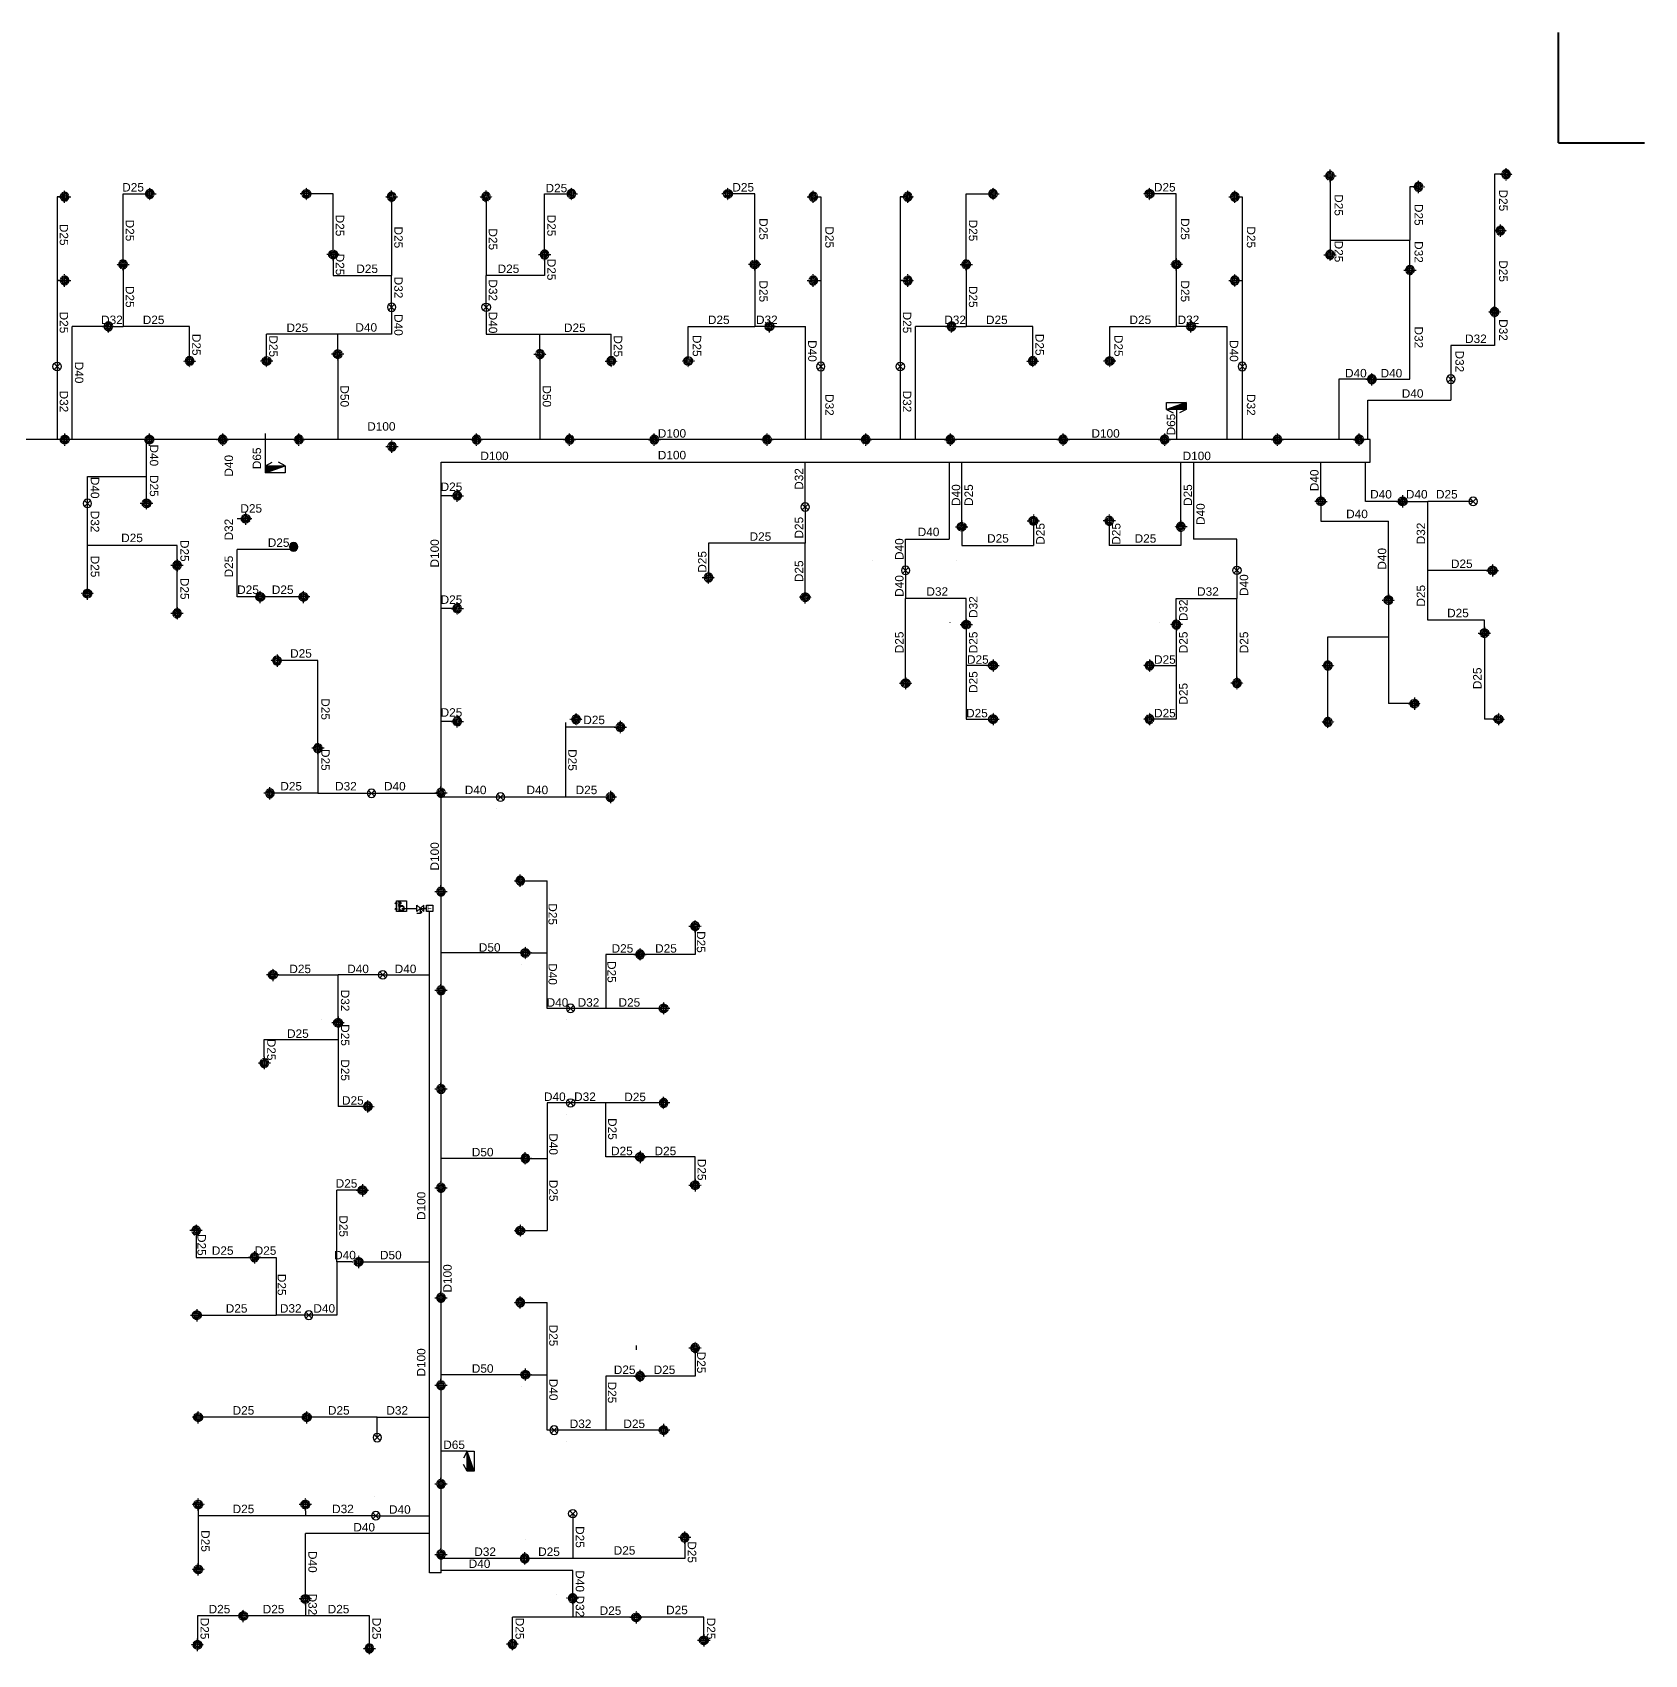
# Model space of a CAD drawing. Header units: millimetres. Extents: x -28974 to 809679, y 113632 to 171595.
# Drawn here: x 56922 to 114089, y 114092 to 171595 of the extents above; entities that cross this region are included whole.
import ezdxf
from ezdxf.enums import TextEntityAlignment as Align

# ---------------------------------------------------------------- set-up
doc = ezdxf.new("R2010")
doc.units = ezdxf.units.MM
doc.header["$MEASUREMENT"] = 0
for name, pattern in [('DAU PHUN TANG PODIUM$0$PHANTOM', [2.5, 1.25, -0.25, 0.25, -0.25, 0.25, -0.25]), ('X - Tower A- Core$0$X - Tower A- Core$0$MB DH 4T TC 220 co dien$0$DASHED', [0.75, 0.5, -0.25]), ('X - Tower A- Core$0$X - Tower A- Core$0$MB DH 4T TC 220 co dien$0$HIDDEN2', [0.1875, 0.125, -0.0625])]:
    doc.linetypes.add(name, pattern=pattern)
doc.layers.get('0').update_dxf_attribs({"color": 8})
for name, color, linetype, lineweight in [('A-Wall', 105, 'Continuous', 40), ('Sprinkler head 21-04', 60, 'Continuous', 20), ('X - Tower A- Core$0$X - Tower A- Core$0$KTV-M&E', 8, 'Continuous', 30), ('X - Tower E1&E2- Core$0$A-Wall', 7, 'Continuous', 40)]:
    doc.layers.add(name, color=color, linetype=linetype, lineweight=lineweight)
for name, color, linetype in [('FIRE', 8, 'Continuous'), ('lhp - pipe 100', 100, 'Continuous'), ('lhp - pipe 25', 25, 'Continuous'), ('lhp - pipe 32', 32, 'Continuous'), ('lhp - pipe 40', 40, 'Continuous'), ('lhp - pipe 50', 50, 'Continuous'), ('lhp - pipe 65', 65, 'Continuous'), ('lhp-fire-equipment', 2, 'Continuous'), ('lhp-text', 142, 'Continuous'), ('sprinkller quay xuong', 2, 'Continuous'), ('TEXT', 142, 'Continuous'), ('VNBT-FF-DEVICE', 2, 'Continuous'), ('VNBT-FF-TEXT', 140, 'Continuous'), ('X - Tower E1&E2- Core$0$FIRE', 200, 'Continuous'), ('X - Tower E1&E2- Core$0$lhp-fire equipment', 11, 'Continuous')]:
    doc.layers.add(name, color=color, linetype=linetype)
doc.styles.add('LHP', font='arial.ttf')

# ---------------------------------------------------------------- blocks, each defined once
blk = doc.blocks.new('X - Tower E1&E2- Core$0$Họng đôi')
at = {"layer": 'X - Tower E1&E2- Core$0$lhp-fire equipment'}
h = blk.add_hatch(color=256, dxfattribs=at)
h.dxf.hatch_style = 1
h.paths.add_polyline_path([(-42129, -155529), (-42129, -155279), (-42829, -155529)])
for p, q in [((-42129, -155279), (-42829, -155529)), ((-42829, -155529), (-42592, -155653)), ((-42129, -155529), (-42367, -155653))]:
    blk.add_line(p, q, dxfattribs=at)
blk.add_lwpolyline([(-42829, -155279), (-42129, -155279), (-42129, -155529), (-42829, -155529)], close=True, dxfattribs=at)
blk = doc.blocks.new('X - Tower A- Core$0$X - Tower A- Core$0$sdfasfds')
at = {"layer": 'X - Tower A- Core$0$X - Tower A- Core$0$KTV-M&E', "color": 60}
for p, q in [((-299, 128), (85, 128)), ((-299, 28, 0), (-299, 128, 0)), ((-299, 28), (85, 28)), ((-288, 33), (-257, 33)), ((-283, 45), (-285, 44)), ((-285, 44), (-285, 35)), ((-262, 45), (-283, 45)), ((-279, 43), (-279, 35)), ((-278, 45), (-278, 55)), ((-278, -54), (-278, 28)), ((-266, 45), (-266, 55)), ((-266, 43), (-266, 35)), ((-266, -54), (-266, 28)), ((-260, 44), (-262, 45)), ((-260, 35), (-260, 44)), ((-112, 33), (-81, 33)), ((-107, 45), (-109, 44)), ((-109, 44), (-109, 35)), ((-86, 45), (-107, 45)), ((-103, 43), (-103, 35)), ((-102, 45), (-102, 55)), ((-102, -54), (-102, 28)), ((-90, 45), (-90, 55)), ((-90, 43), (-90, 35)), ((-90, -54), (-90, 28)), ((-84, 44), (-86, 45)), ((-84, 35), (-84, 44)), ((-46, 33), (-20, 33)), ((-42, 43), (-43, 42)), ((-43, 42), (-43, 34)), ((-25, 43), (-42, 43)), ((-38, 43), (-38, 52)), ((-38, 41), (-38, 34)), ((-38, 0), (-38, 28)), ((-28, 43), (-28, 52)), ((-28, 41), (-28, 34)), ((-28, 0), (-28, 28)), ((-23, 42), (-25, 43)), ((-23, 34), (-23, 42)), ((20, 33), (46, 33)), ((24, 43), (23, 42)), ((23, 42), (23, 34)), ((41, 43), (24, 43)), ((28, 43), (28, 52)), ((28, 41), (28, 34)), ((28, 0), (28, 28)), ((38, 43), (38, 52)), ((38, 41), (38, 34)), ((38, 0), (38, 28)), ((43, 42), (41, 43)), ((43, 34), (43, 42))]:
    blk.add_line(p, q, dxfattribs=at)
at = {"layer": 'X - Tower A- Core$0$X - Tower A- Core$0$KTV-M&E', "color": 60, "linetype": 'X - Tower A- Core$0$X - Tower A- Core$0$MB DH 4T TC 220 co dien$0$DASHED', "ltscale": 3}
for p, q in [((-299, 123), (85, 123)), ((-299, 33), (85, 33))]:
    blk.add_line(p, q, dxfattribs=at)
at = {"layer": 'X - Tower A- Core$0$X - Tower A- Core$0$KTV-M&E', "color": 60, "linetype": 'X - Tower A- Core$0$X - Tower A- Core$0$MB DH 4T TC 220 co dien$0$HIDDEN2'}
for p, q in [((-288, 35), (-288, 33)), ((-277, 57), (-278, 55)), ((-266, 55), (-278, 55)), ((-268, 57), (-277, 57)), ((-268, 57), (-266, 55)), ((-257, 35), (-257, 33)), ((-112, 35), (-112, 33)), ((-101, 57), (-102, 55)), ((-90, 55), (-102, 55)), ((-92, 57), (-101, 57)), ((-92, 57), (-90, 55)), ((-81, 35), (-81, 33)), ((-46, 34), (-46, 33)), ((-37, 53), (-38, 52)), ((-28, 52), (-38, 52)), ((-29, 53), (-37, 53)), ((-29, 53), (-28, 52)), ((-20, 34), (-20, 33)), ((20, 34), (20, 33)), ((29, 53), (28, 52)), ((38, 52), (28, 52)), ((37, 53), (29, 53)), ((37, 53), (38, 52)), ((46, 34), (46, 33))]:
    blk.add_line(p, q, dxfattribs=at)
at = {"layer": 'X - Tower A- Core$0$X - Tower A- Core$0$KTV-M&E', "color": 60, "linetype": 'Continuous'}
for p, q in [((-288, 35), (-257, 35)), ((-225, 122), (-225, 123)), ((-199, 123), (-225, 123)), ((-199, 122), (-225, 122)), ((-223, 162), (-216, 162)), ((-219, 123), (-223, 162)), ((-222, 122), (-222, 116)), ((-222, 116), (-220, 115)), ((-220, 115), (-204, 115)), ((-216, 174), (-217, 173)), ((-217, 173), (-207, 173)), ((-217, 162), (-217, 173)), ((-217, 117), (-217, 122)), ((-217, 115), (-217, 109)), ((-217, 109), (-207, 109)), ((-216, 108), (-217, 109)), ((-216, 174), (-209, 174)), ((-216, 162), (-212, 123)), ((-216, 108), (-216, 115)), ((-216, 108), (-209, 108)), ((-212, 123), (-209, 162)), ((-209, 174), (-207, 173)), ((-209, 162), (-202, 162)), ((-209, 108), (-209, 115)), ((-209, 108), (-207, 109)), ((-207, 162), (-207, 173)), ((-207, 117), (-207, 122)), ((-207, 115), (-207, 109)), ((-202, 162), (-206, 123)), ((-204, 115), (-202, 116)), ((-202, 116), (-202, 122)), ((-199, 122), (-199, 123)), ((-112, 35), (-81, 35)), ((-46, 34), (-20, 34)), ((-16, 122), (-16, 123)), ((9, 123), (-16, 123)), ((9, 122), (-16, 122)), ((-15, 162), (-7, 162)), ((-10, 123), (-15, 162)), ((-14, 122), (-14, 116)), ((-14, 116), (-12, 115)), ((-12, 115), (4, 115)), ((-8, 174), (-9, 173)), ((-9, 173), (1, 173)), ((-9, 162), (-9, 173)), ((-9, 117), (-9, 122)), ((-9, 115), (-9, 109)), ((-9, 109), (1, 109)), ((-7, 108), (-9, 109)), ((-8, 174), (-1, 174)), ((-7, 162), (-4, 123)), ((-7, 108), (-7, 115)), ((-7, 108), (0, 108)), ((-4, 123), (-1, 162)), ((-1, 174), (1, 173)), ((-1, 162), (6, 162)), ((0, 108), (0, 115)), ((0, 108), (1, 109)), ((1, 162), (1, 173)), ((1, 117), (1, 122)), ((1, 115), (1, 109)), ((6, 162), (2, 123)), ((4, 115), (6, 116)), ((6, 116), (6, 122)), ((9, 122), (9, 123)), ((20, 34), (46, 34))]:
    blk.add_line(p, q, dxfattribs=at)
at = {"layer": 'X - Tower A- Core$0$X - Tower A- Core$0$KTV-M&E', "color": 60, "ltscale": 200}
blk.add_lwpolyline([(-299, -222), (-299, 128), (85, 128), (85, -222)], close=True, dxfattribs=at)
at = {"layer": 'X - Tower A- Core$0$X - Tower A- Core$0$KTV-M&E', "color": 60}
for centre, radius in [((-184, -54), 82), ((-184, -54), 75), ((0, 0), 27.6), ((0, 0), 25)]:
    blk.add_circle(centre, radius, dxfattribs=at)
for centre, radius in [((0, 0), 38), ((0, 0), 28), ((-184, -54), 94)]:
    blk.add_arc(centre, radius, 180, 0, dxfattribs=at)
at = {"layer": 'X - Tower A- Core$0$X - Tower A- Core$0$KTV-M&E', "color": 60, "extrusion": (0, 0, -1)}
for centre, major_axis, start_param, end_param in [((-282, 42), (0, -3.19), 1.792111, 4.491075), ((-273, 36), (-9.03, 0), 0.809784, 2.331809), ((-272, 58), (6.73, 0), 0.469619, 2.671973), ((-272, 54), (6.73, 0), 0.469619, 2.671973), ((-272, 50), (-4.76, -4.76), 0.09118, 0.315779), ((-272, 50), (4.76, -4.76), 5.967406, 6.192005), ((-263, 42), (2.26, -2.26), 2.577509, 5.276473), ((-106, 42), (0, -3.19), 1.792111, 4.491075), ((-97, 36), (-9.03, 0), 0.809784, 2.331809), ((-96, 58), (6.73, 0), 0.469619, 2.671973), ((-96, 54), (6.73, 0), 0.469619, 2.671973), ((-96, 50), (-4.76, -4.76), 0.09118, 0.315779), ((-96, 50), (4.76, -4.76), 5.967406, 6.192005), ((-87, 42), (2.26, -2.26), 2.577509, 5.276473), ((-41, 41), (1.88, -1.88), 2.577509, 5.276473), ((-33, 54), (3.96, -3.96), 5.967406, 8.169761), ((-33, 50), (3.96, -3.96), 5.967406, 8.169761), ((-33, 47), (3.96, -3.96), 1.661976, 1.886575), ((-33, 36), (-5.32, -5.32), 1.595182, 3.117207), ((-33, 47), (3.96, -3.96), 5.967406, 6.192005), ((-25, 41), (1.88, -1.88), 2.577509, 5.276473), ((25, 41), (1.88, -1.88), 2.577509, 5.276473), ((33, 54), (3.96, -3.96), 5.967406, 8.169761), ((33, 50), (3.96, -3.96), 5.967406, 8.169761), ((33, 47), (-3.96, -3.96), 0.09118, 0.315779), ((33, 36), (-5.32, -5.32), 1.595182, 3.117207), ((33, 47), (-3.96, -3.96), 4.39661, 4.621209), ((41, 41), (1.88, -1.88), 2.577509, 5.276473)]:
    blk.add_ellipse(centre, major_axis=major_axis, ratio=1, start_param=start_param, end_param=end_param, dxfattribs=at)
at = {"layer": 'X - Tower A- Core$0$X - Tower A- Core$0$KTV-M&E', "color": 60, "linetype": 'Continuous'}
for centre, major_axis, start_param, end_param in [((-220, 118), (-1.81, -1.81), 5.719102, 8.418065), ((-212, 122), (0, -7.25), -0.761013, 0.761013), ((-205, 118), (-1.81, -1.81), 5.719102, 8.418065), ((-11, 118), (-1.81, -1.81), 5.719102, 8.418065), ((-4, 122), (0, -7.25), -0.761013, 0.761013), ((4, 118), (-1.81, -1.81), 5.719102, 8.418065)]:
    blk.add_ellipse(centre, major_axis=major_axis, ratio=1, start_param=start_param, end_param=end_param, dxfattribs=at)
blk = doc.blocks.new('sp1')
at = {"layer": 'Sprinkler head 21-04', "linetype": 'DAU PHUN TANG PODIUM$0$PHANTOM', "lineweight": -3, "extrusion": (1.16865e-06, 1.93957e-11, 1)}
for p, q in [((0, -219, 0), (0, 219, 0)), ((219, 0, 0), (-219, 0, 0))]:
    blk.add_line(p, q, dxfattribs=at)
at = {"layer": 'Sprinkler head 21-04', "color": 7, "extrusion": (4.6e-15, -0.004353, 0.999991), "elevation": 0}
for points in [[(-68, 2), (-77, 2)], [(-66, 17), (-75, 19)], [(-61, 31), (-69, 35)], [(-52, 44), (-59, 50)], [(-41, 54), (-47, 62)], [(-28, 62), (-32, 71)], [(-13, 67), (-15, 76)], [(2, 68), (2, 77)], [(17, 66), (19, 75)], [(31, 61), (35, 69)], [(44, 52), (50, 59)], [(54, 41), (62, 47)], [(62, 28), (71, 32)], [(67, 13), (76, 15)], [(-67, -13), (-76, -15)], [(-62, -28), (-71, -32)], [(-54, -41), (-62, -47)], [(-44, -52), (-50, -59)], [(-31, -61), (-35, -69)], [(-17, -66), (-19, -75)], [(-2, -68), (-2, -77)], [(13, -67), (15, -76)], [(28, -62), (32, -71)], [(41, -54), (47, -62)], [(52, -44), (59, -50)], [(61, -31), (69, -35)], [(66, -17), (75, -19)], [(68, -2), (77, -2)]]:
    blk.add_lwpolyline(points, dxfattribs=at)
at = {"layer": 'Sprinkler head 21-04', "linetype": 'DAU PHUN TANG PODIUM$0$PHANTOM', "lineweight": -3, "extrusion": (4.6e-15, -0.004353, 0.999991)}
for radius in [155, 113]:
    blk.add_circle((0, 0), radius, dxfattribs=at)
at = {"layer": 'Sprinkler head 21-04', "extrusion": (4.6e-15, -0.004353, 0.999991)}
blk.add_circle((0, 0), 77.5, dxfattribs=at)
at = {"layer": 'Sprinkler head 21-04', "color": 8, "extrusion": (4.6e-15, -0.004353, 0.999991)}
blk.add_circle((0, 0), 68.2, dxfattribs=at)
blk = doc.blocks.new('sp2')
at = {"layer": 'sprinkller quay xuong'}
for p, q in [((-106, 106), (106, -106)), ((-106, -106), (106, 106))]:
    blk.add_line(p, q, dxfattribs=at)
blk.add_circle((0, 0), 150, dxfattribs=at)
blk = doc.blocks.new('SPR quay lên D15')
at = {"layer": 'lhp-fire-equipment'}
blk.add_hatch(color=256, dxfattribs=at).paths.add_polyline_path([(514511, 391902, 1), (514211, 391902, 1)])
blk.add_circle((514361, 391902), 150, dxfattribs=at)

msp = doc.modelspace()

# ---------------------------------------------------------------- linework, layer by layer
at = {"layer": 'A-Wall', "ltscale": 5}
for q in [(111035, 171595, 0), (114089, 167687, 0)]:
    msp.add_line((111035, 167687, 0), q, dxfattribs=at)
at = {"layer": 'lhp - pipe 100', "ltscale": 5}
for p, q in [((70019, 140544, 0), (70553, 140544, 0)), ((70805, 140544, 0), (70893, 140544, 0))]:
    msp.add_line(p, q, dxfattribs=at)
at = {"layer": 'lhp - pipe 100'}
for p, q in [((70893, 140544, 0), (70805, 140544, 0)), ((71004, 116987, 0), (71004, 140432, 0)), ((71410, 116987, 0), (71004, 116987, 0))]:
    msp.add_line(p, q, dxfattribs=at)
at = {"layer": 'lhp - pipe 100', "elevation": 0}
for points in [[(71410, 156364), (104354, 156364), (104354, 157162), (-24176, 157162), (-24176, 156364)], [(71410, 116987), (71410, 156364)]]:
    msp.add_lwpolyline(points, dxfattribs=at)
at = {"layer": 'lhp - pipe 25', "ltscale": 5}
msp.add_line((87960, 162802, 0), (87696, 162802, 0), dxfattribs=at)
at = {"layer": 'lhp - pipe 25', "ltscale": 5, "elevation": 0}
for points in [[(102935, 166512), (102935, 163712)], [(109177, 166568), (108770, 166568), (108770, 161687)], [(106075, 166122), (105770, 166122), (105770, 164232)], [(102935, 164232), (105770, 164232)], [(108010, 154972), (106409, 154972)], [(86716, 152869), (86716, 152868)], [(89672, 152878), (89672, 152878)], [(108410, 150302), (108410, 150761), (106409, 150761), (106409, 152522)], [(108695, 152522), (106409, 152522)], [(89449, 150684), (89449, 150683)], [(96898, 150682), (96898, 150681)], [(102860, 149152), (102860, 150174), (105008, 150174)], [(105008, 150174), (105008, 147802)], [(108410, 150302), (108410, 147252)], [(102860, 147152), (102860, 149152)], [(105925, 147802), (105008, 147802)], [(108910, 147252), (108410, 147252)], [(75820, 147137), (75820, 146091)], [(77770, 146972), (75820, 146972)], [(77420, 144491), (75820, 144491)], [(73388, 144086), (73388, 144085)], [(70706, 140544), (70837, 140544)], [(74268, 138557), (74268, 138556)], [(67183, 136617), (67183, 136616)], [(75872, 136592), (75872, 136591)], [(75872, 133242), (75872, 133241)], [(78327, 125047), (78327, 124897)], [(74268, 123607), (74268, 123606)], [(75872, 121642), (75872, 121641)], [(69056, 119699), (69056, 119698)], [(74400, 118184), (74400, 118183)], [(75503, 116217), (75503, 116216)]]:
    msp.add_lwpolyline(points, dxfattribs=at)
at = {"layer": 'lhp - pipe 25', "elevation": 0}
for points in [[(58061, 165771), (57796, 165771), (57796, 159751)], [(60136, 163371), (60136, 165871), (61086, 165871)], [(67585, 163722), (67585, 165872), (66635, 165872)], [(69660, 165772), (69660, 162983)], [(73010, 165772), (73010, 162983)], [(75085, 163722), (75085, 165872), (76035, 165872)], [(82535, 163371), (82535, 165871), (81585, 165871)], [(84610, 165771), (84875, 165771), (84875, 159751)], [(87961, 165771), (87696, 165771), (87696, 159751)], [(90036, 163371), (90036, 165871), (90986, 165871)], [(97485, 163372), (97485, 165872), (96535, 165872)], [(99560, 165772), (99825, 165772), (99825, 159752)], [(60136, 163371), (60136, 161172)], [(67585, 163722), (67585, 162983), (69660, 162983)], [(75085, 163722), (75085, 162983), (73010, 162983)], [(82535, 163371), (82535, 161172)], [(90036, 163371), (90036, 161172)], [(97485, 163372), (97485, 161173)], [(58061, 162801), (57796, 162801)], [(84610, 162801), (84875, 162801)], [(99560, 162802), (99825, 162802)], [(62496, 159946), (62496, 161172), (60136, 161172)], [(80175, 159946), (80175, 161172), (82535, 161172)], [(92396, 159946), (92396, 161172), (90036, 161172)], [(95125, 159947), (95125, 161173), (97485, 161173)], [(65225, 160167), (65225, 160894)], [(67750, 160894), (65225, 160894)], [(74920, 160894), (77445, 160894)], [(77445, 160167), (77445, 160894)], [(60968, 155121), (60968, 155853)], [(89875, 154072), (89875, 156364)], [(97645, 154072), (97645, 156364)], [(71985, 155172), (71410, 155172)], [(84325, 154772), (84325, 153489)], [(92415, 154282), (92415, 153408)], [(95105, 154282), (95105, 153408)], [(89875, 154072), (89875, 153408), (92415, 153408)], [(97645, 154072), (97645, 153408), (95105, 153408)], [(62050, 151001), (62050, 153408), (58872, 153408)], [(58872, 151701), (58872, 153408)], [(84325, 151572), (84325, 153489), (80895, 153489), (80895, 152271)], [(65000, 151587), (64185, 151587)], [(66535, 151587), (65000, 151587)], [(87885, 148527), (87885, 151524)], [(99635, 148527), (99635, 151524)], [(71985, 151172), (71410, 151172)], [(90035, 150602), (90035, 147252), (90985, 147252)], [(97485, 150602), (97485, 147252), (96535, 147252)], [(67045, 146222), (67045, 149329), (65595, 149329)], [(90985, 149152), (90035, 149152)], [(96535, 149152), (97485, 149152)], [(71985, 147172), (71410, 147172)], [(67045, 146222), (67045, 144622), (65345, 144622)], [(75820, 146091), (75820, 144491)], [(74439, 141524), (75171, 141524)], [(75171, 138962), (75171, 141524)], [(80420, 139912), (80420, 138912), (78470, 138912)], [(78470, 138912), (77251, 138912), (77251, 136996)], [(65445, 138187), (67760, 138187)], [(79305, 136996), (77251, 136996)], [(67760, 136487), (67760, 135891)], [(65145, 135281), (65145, 135892), (67760, 135891)], [(67760, 135891), (67760, 133522)], [(68820, 133522), (67760, 133522)], [(78470, 131732), (77251, 131732), (77251, 133647)], [(79305, 133647), (77251, 133647)], [(75171, 131682), (75171, 129119)], [(80420, 130732), (80420, 131732), (78470, 131732)], [(68625, 130552), (67711, 130552)], [(67711, 128012), (67711, 130552)], [(62725, 129122), (62725, 128172), (64800, 128172)], [(74439, 129119), (75171, 129119)], [(64800, 128172), (65567, 128172), (65567, 126122)], [(74439, 126574), (75171, 126574)], [(75171, 124012), (75171, 126574)], [(62750, 126122), (65567, 126122)], [(80420, 124962), (80420, 123962), (78470, 123962)], [(78470, 123962), (77251, 123962), (77251, 122047)], [(69150, 121782), (69150, 122507), (62800, 122507)], [(79305, 122047), (77251, 122047)], [(62800, 119412), (62800, 117112)], [(66600, 119192), (66600, 119014)], [(76080, 119087), (76080, 117499)], [(66600, 119014), (62800, 119014)], [(80052, 118237), (80052, 117499), (76080, 117499)], [(76080, 117499), (74380, 117499)], [(64400, 115462), (62775, 115462), (62775, 114437)], [(68870, 114312), (68870, 115462), (64400, 115462)], [(78330, 115412), (73945, 115412)], [(73945, 114681), (73945, 115412)], [(80730, 114597), (80730, 115412), (78330, 115412)]]:
    msp.add_lwpolyline(points, dxfattribs=at)
at = {"layer": 'lhp - pipe 25', "extrusion": (0, 1, 0)}
for points, elevation in [([(-64468, 0), (-64185, 0)], 154357), ([(-66186, 0), (-64185, 0)], 153262)]:
    msp.add_lwpolyline(points, dxfattribs=dict(at, elevation=elevation))
at = {"layer": 'lhp - pipe 25', "extrusion": (1, 0, 0), "elevation": 64185}
msp.add_lwpolyline([(151587, 0), (153262, 0)], dxfattribs=at)
at = {"layer": 'lhp - pipe 32', "ltscale": 5, "elevation": 0}
for points in [[(105770, 163172), (105770, 164232)], [(108770, 161687), (108770, 160493), (107220, 160493), (107220, 159302)], [(106409, 152522), (106409, 154972)], [(105008, 151472), (105008, 150174)]]:
    msp.add_lwpolyline(points, dxfattribs=at)
at = {"layer": 'lhp - pipe 32', "elevation": 0}
for points in [[(69660, 161852), (69660, 162983)], [(73010, 161852), (73010, 162983)], [(59616, 161172), (60136, 161172)], [(83056, 161172), (82535, 161172)], [(89516, 161172), (90036, 161172)], [(98006, 161173), (97485, 161173)], [(57796, 159751), (57796, 157162)], [(84875, 159751), (84875, 157162)], [(87696, 159751), (87696, 157162)], [(99825, 159752), (99825, 157163)], [(84325, 154772), (84325, 156364)], [(58873, 153408), (58873, 154901)], [(90036, 150602), (90036, 151524), (87885, 151524)], [(97484, 150602), (97484, 151524), (99636, 151524)], [(67045, 144622), (68945, 144622)], [(67760, 136487), (67760, 138187)], [(77252, 136996), (76005, 136997)], [(77252, 133647), (76005, 133647)], [(66720, 126122), (65568, 126122)], [(69150, 122507), (71005, 122507)], [(77252, 122047), (76005, 122047)], [(69101, 119014), (66600, 119014)], [(74380, 117499), (71410, 117499)], [(66601, 116062), (66601, 115462)], [(76080, 116087), (76080, 115412)]]:
    msp.add_lwpolyline(points, dxfattribs=at)
at = {"layer": 'lhp - pipe 40', "ltscale": 5, "elevation": 0}
for points in [[(104420, 159302), (105770, 159302), (105770, 163172)], [(104420, 159302), (103250, 159302), (103250, 157162)], [(107220, 159302), (107220, 158555)], [(104274, 157162), (104274, 158555), (107220, 158555)], [(102610, 154973), (102610, 156364)], [(105510, 154972), (104187, 154972), (104187, 156364)], [(102610, 154973), (102610, 154274), (105008, 154274)], [(105510, 154972), (106409, 154972)], [(105008, 151472), (105008, 154274)]]:
    msp.add_lwpolyline(points, dxfattribs=at)
at = {"layer": 'lhp - pipe 40', "elevation": 0}
for points in [[(69660, 161852), (69660, 160894)], [(73010, 161852), (73010, 160894)], [(59615, 161172), (58334, 161172)], [(58334, 157162), (58334, 161172)], [(83055, 161172), (84336, 161172)], [(84336, 157162), (84336, 161172)], [(89515, 161172), (88235, 161172)], [(88235, 157162), (88235, 161172)], [(98005, 161173), (99286, 161173)], [(99286, 157163), (99286, 161173)], [(69660, 160894), (67750, 160894)], [(67750, 160192), (67750, 160894)], [(73010, 160894), (74920, 160894)], [(74920, 160192), (74920, 160894)], [(60968, 155853), (60968, 157162)], [(58872, 154901), (58872, 155853), (60968, 155853)], [(89425, 156364), (89425, 153637)], [(98095, 156364), (98095, 153637)], [(87885, 153637), (89425, 153637)], [(87885, 152527), (87885, 153637)], [(99635, 153637), (98095, 153637)], [(99635, 152527), (99635, 153637)], [(87885, 152527), (87885, 151524)], [(99635, 152527), (99635, 151524)], [(68945, 144622), (71410, 144622)], [(73520, 144491), (71410, 144491)], [(75820, 144491), (73520, 144491)], [(74400, 138962), (75171, 138962)], [(76005, 136997), (75171, 136997), (75171, 138962)], [(69345, 138187), (67760, 138187)], [(69345, 138187), (71004, 138187)], [(76005, 133647), (75171, 133647), (75171, 131682)], [(74400, 131682), (75171, 131682)], [(67711, 128012), (67711, 126122), (66720, 126122)], [(68264, 128012), (67711, 128012)], [(74400, 124012), (75171, 124012)], [(76005, 122047), (75171, 122047), (75171, 124012)], [(69100, 119014), (71004, 119014)], [(66600, 116062), (66600, 118386)], [(71004, 118386), (66600, 118386)], [(76080, 116087), (76080, 117073), (71410, 117073)]]:
    msp.add_lwpolyline(points, dxfattribs=at)
at = {"layer": 'lhp - pipe 50', "ltscale": 5, "elevation": 0}
for points in [[(67750, 160192), (67750, 157162)], [(74920, 160192), (74920, 157162)], [(74400, 138962), (71410, 138962)], [(74400, 131682), (71410, 131682)], [(68484, 128012), (71004, 128012)], [(74400, 124012), (71410, 124012)]]:
    msp.add_lwpolyline(points, dxfattribs=at)
at = {"layer": 'lhp - pipe 65'}
msp.add_line((65189, 156237, 0), (65189, 157382, 0), dxfattribs=at)
msp.add_lwpolyline([(97487, 158232), (97487, 157162)], dxfattribs=at)
at = {"layer": 'lhp - pipe 65', "linetype": 'ByBlock', "ltscale": 5, "elevation": 0}
msp.add_lwpolyline([(72335, 121297), (71410, 121297)], dxfattribs=at)
at = {"layer": 'VNBT-FF-DEVICE'}
for p, q in [((70553, 140432, 0), (70553, 140656, 0)), ((70553, 140656, 0), (70805, 140432, 0)), ((70805, 140656, 0), (70553, 140432, 0)), ((70679, 140359, 0), (70553, 140359, 0)), ((70679, 140359, 0), (70679, 140544, 0)), ((70730, 140425, 0), (70679, 140397, 0)), ((70730, 140397, 0), (70679, 140425, 0)), ((70805, 140432, 0), (70805, 140656, 0))]:
    msp.add_line(p, q, dxfattribs=at)
at = {"layer": 'VNBT-FF-DEVICE', "linetype": 'Continuous'}
for p, q in [((70893, 140656, 0), (71117, 140656, 0)), ((70893, 140432, 0), (70893, 140656, 0)), ((71117, 140432, 0), (70893, 140432, 0)), ((71117, 140656, 0), (71117, 140432, 0))]:
    msp.add_line(p, q, dxfattribs=at)
at = {"layer": 'VNBT-FF-DEVICE', "elevation": 0}
msp.add_lwpolyline([(70679, 140397), (70730, 140397), (70730, 140425), (70679, 140425)], close=True, dxfattribs=at)

# ---------------------------------------------------------------- block references
at = {"rotation": 90.00501640825202}
msp.add_blockref('X - Tower A- Core$0$X - Tower A- Core$0$sdfasfds', (69963, 140729, 0), dxfattribs=at)
at = {"layer": 'FIRE', "xscale": -1}
for p, rotation in [((69660, 161852, 0), 180), ((84875, 159752, 0), 180), ((99825, 159752, 0), 180), ((107220, 159302, 0), 359.9991870451219), ((58872, 154901, 0), 179.9991870451219), ((84325, 154772, 0), 179.9991870451219), ((108010, 154972, 0), 359.9991870451219), ((87885, 152526, 0), 0.003752677428163765), ((68945, 144622, 0), 269.9991870451219), ((73520, 144491, 0), 179.9991870451219), ((76005, 136997, 0), 269.999187045122), ((66720, 126122, 0), 359.9991870451219), ((69150, 121782, 0), 179.9991870451219), ((75420, 122047, 0), 269.999187045122), ((69100, 119014, 0), 179.9991870451219)]:
    msp.add_blockref('sp2', p, dxfattribs=dict(at, rotation=rotation))
at = {"layer": 'FIRE'}
for p, rotation in [((73010, 161852, 0), 180), ((57795, 159752, 0), 180), ((87695, 159752, 0), 180), ((69345, 138187, 0), 269.999187045122), ((76005, 133647, 0), 270.0008129548781), ((76080, 119087, 0), 269.999187045122)]:
    msp.add_blockref('sp2', p, dxfattribs=dict(at, rotation=rotation))
at = {"layer": 'FIRE', "xscale": -1}
msp.add_blockref('SPR quay lên D15', (580546, -238541, 0), dxfattribs=at)
at = {"layer": 'FIRE'}
msp.add_blockref('sp2', (99635, 152527, 0), dxfattribs=at)
at = {"layer": 'TEXT', "xscale": -1}
for p, rotation in [((109177, 166568, 0), 0.0214954200145101), ((102935, 166512, 0), 0.0214954200145101), ((106075, 166122, 0), 0.0214954200145101), ((58061, 165771, 0), 0.0214954200145101), ((61085, 165872, 0), 0.0214954200145101), ((69660, 165772, 0), 0.0214954200145101), ((73010, 165772, 0), 0.0214954200145101), ((76035, 165872, 0), 0.0214954200145101), ((84610, 165771, 0), 0.0214954200145101), ((87961, 165771, 0), 0.0214954200145101), ((90985, 165872, 0), 0.0214954200145101), ((99560, 165771, 0), 0.0214954200145101), ((108977, 164568, 0), 0.0214954200145101), ((75085, 163722, 0), 0.0214954200145101), ((102935, 163712, 0), 0.0214954200145101), ((60135, 163372, 0), 0.0214954200145101), ((90035, 163372, 0), 0.0214954200145101), ((105770, 163172, 0), 0.0214954200145101), ((58061, 162801, 0), 0.0214954200145101), ((84610, 162801, 0), 0.0214954200145101), ((87961, 162801, 0), 0.0214954200145101), ((99560, 162802, 0), 0.0214954200145101), ((108770, 161687, 0), 0.0214954200145101), ((59615, 161172, 0), 0.0214954200145101), ((89515, 161172, 0), 0.0214954200145101), ((62495, 159947, 0), 0.0214954200145101), ((74920, 160192, 0), 0.0214954200145101), ((77445, 159947, 0), 0.0214954200145101), ((92395, 159947, 0), 0.0214954200145101), ((104420, 159302, 0), 0.0214954200145101), ((63672, 157162, 0), 0.0214954200145101), ((66372, 157162, 0), 0.0214954200145101), ((69672, 156914, 0), 0.0214954200145101), ((72672, 157162, 0), 0.0214954200145101), ((75972, 157162, 0), 0.0214954200145101), ((78972, 157162, 0), 0.0214954200145101), ((82972, 157162, 0), 0.0214954200145101), ((86472, 157162, 0), 0.0214954200145101), ((89472, 157162, 0), 0.0214954200145101), ((93472, 157162, 0), 0.0214954200145101), ((97072, 157162, 0), 0.0214954200145101), ((101072, 157162, 0), 0.0214954200145101), ((103972, 157162, 0), 0.0214954200145101), ((71985, 155172, 0), 0.0214954200145101), ((95105, 154282, 0), 180.0214954200145), ((97645, 154072, 0), 180.0214954200145), ((62050, 152701, 0), 180.0214954200145), ((80895, 152271, 0), 0.0214954200145101), ((71985, 151172, 0), 0.0214954200145101), ((62050, 151001, 0), 180.0214954200145), ((97485, 150602, 0), 180.0214954200145), ((65595, 149329, 0), 180.0214954200145), ((96535, 149152, 0), 180.0214954200145), ((102860, 149152, 0), 0.0214954200145101), ((99635, 148527, 0), 180.0214954200145), ((71985, 147172, 0), 0.0214954200145101), ((76200, 147247, 0), 0.0214954200145101), ((96535, 147252, 0), 180.0214954200145), ((102860, 147152, 0), 0.0214954200145101), ((77770, 146972, 0), 0.0214954200145101), ((67045, 146222, 0), 90.02068246513646), ((65345, 144622, 0), 90.02068246513646), ((71410, 144642, 0), 0.0214954200145101), ((77420, 144491, 0), 180.0206824651364), ((74220, 141524, 0), 0.0214954200145101), ((71410, 141142, 0), 0.0214954200145101), ((80420, 139912, 0), 0.0214954200145101), ((78470, 138912, 0), 0.0214954200145101), ((71410, 137642, 0), 0.0214954200145101), ((65145, 135062, 0), 180.0214954200145), ((71410, 134142, 0), 0.0214954200145101), ((68820, 133522, 0), 0.0214954200145101), ((79305, 133647, 0), 90.02230837489249), ((74400, 131682, 0), 90.02230837489249), ((71410, 130642, 0), 0.0214954200145101), ((62725, 129122, 0), 180.0214954200145), ((64800, 128172, 0), 180.0214954200145), ((71410, 126742, 0), 0.0214954200145101), ((74220, 126574, 0), 0.0214954200145101), ((80420, 124962, 0), 0.0214954200145101), ((71410, 123642, 0), 0.0214954200145101), ((78470, 123962, 0), 0.0214954200145101), ((71410, 120142, 0), 0.0214954200145101), ((80052, 118237, 0), 90.02068246513646), ((71410, 117642, 0), 0.0214954200145101), ((74380, 117499, 0), 90.02068246513646), ((76080, 116087, 0), 90.02068246513646), ((68870, 114312, 0), 0.0214954200145101), ((73945, 114462, 0), 90.02068246513646)]:
    msp.add_blockref('sp1', p, dxfattribs=dict(at, rotation=rotation))
at = {"layer": 'TEXT'}
for p, rotation in [((66635, 165872, 0), 359.9785045799855), ((81585, 165872, 0), 359.9785045799855), ((96535, 165872, 0), 359.9785045799855), ((67585, 163722, 0), 359.9785045799855), ((82535, 163372, 0), 359.9785045799855), ((97485, 163372, 0), 359.9785045799855), ((83055, 161172, 0), 359.9785045799855), ((98005, 161172, 0), 359.9785045799855), ((65225, 159947, 0), 359.9785045799855), ((67750, 160192, 0), 359.9785045799855), ((80175, 159947, 0), 359.9785045799855), ((95125, 159947, 0), 359.9785045799855), ((58068, 157162, 0), 359.9785045799855), ((61068, 157162, 0), 359.9785045799855), ((60967, 154901, 0), 359.9776916251075), ((102610, 154973, 0), 179.9785045799855), ((105510, 154972, 0), 179.9776916251075), ((64485, 154357, 0), 359.9785045799855), ((89875, 154072, 0), 179.9822572574137), ((92415, 154282, 0), 179.9822572574137), ((108695, 152522, 0), 179.9776916251075), ((58872, 151701, 0), 359.9776916251075), ((65000, 151587, 0), 359.9785045799855), ((66535, 151587, 0), 359.9785045799855), ((84325, 151572, 0), 359.9776916251075), ((105008, 151472, 0), 179.9776916251075), ((90035, 150602, 0), 179.9822572574137), ((108410, 150302, 0), 179.9785045799855), ((90985, 149152, 0), 179.9822572574137), ((87885, 148526, 0), 179.9822572574137), ((105925, 147802, 0), 179.9785045799855), ((90985, 147252, 0), 179.9822572574137), ((108910, 147252, 0), 179.9785045799855), ((74400, 138962, 0), 89.97769162510745), ((65445, 138187, 0), 89.9776916251074), ((79305, 136996, 0), 89.97769162510745), ((67760, 136487, 0), 89.9776916251074), ((78470, 131732, 0), 179.9785045799855), ((68625, 130552, 0), 179.9785045799855), ((80420, 130732, 0), 179.9785045799855), ((74220, 129119, 0), 179.9785045799855), ((68484, 128012, 0), 179.9776916251075), ((62750, 126122, 0), 179.9776916251075), ((74400, 124012, 0), 89.97769162510745), ((62800, 122507, 0), 359.9776916251075), ((66650, 122507, 0), 359.9776916251075), ((79305, 122047, 0), 89.97769162510745), ((62800, 119412, 0), 359.9776916251075), ((66600, 119412, 0), 359.9776916251075), ((62800, 117112, 0), 359.9776916251075), ((66600, 116062, 0), 359.9776916251075), ((64400, 115462, 0), 359.9785045799855), ((78330, 115412, 0), 179.9785045799855), ((62775, 114437, 0), 359.9785045799855), ((80730, 114597, 0), 179.9785045799855)]:
    msp.add_blockref('sp1', p, dxfattribs=dict(at, rotation=rotation))
at = {"layer": 'X - Tower E1&E2- Core$0$A-Wall', "rotation": 180}
msp.add_blockref('X - Tower E1&E2- Core$0$Họng đôi', (23056, 708), dxfattribs=at)
at = {"layer": 'X - Tower E1&E2- Core$0$FIRE'}
msp.add_blockref('X - Tower E1&E2- Core$0$Họng đôi', (139966, 313761), dxfattribs=at)
at = {"layer": 'X - Tower E1&E2- Core$0$FIRE', "rotation": 270}
msp.add_blockref('X - Tower E1&E2- Core$0$Họng đôi', (227864, 78468, 0), dxfattribs=at)

# ---------------------------------------------------------------- texts
at = {"layer": 'lhp-text', "color": 142, "style": 'LHP'}
for s, rotation, p in [('D25', 359.99919, (60106, 165956, 0)), ('D25', 359.99919, (75117, 165928, 0)), ('D25', 359.99919, (81741, 165956, 0)), ('D25', 359.99919, (96691, 165957, 0)), ('D25', 269.99919, (103096, 165860, 0)), ('D25', 269.99919, (108931, 166026, 0)), ('D25', 269.99919, (67678, 165135, 0)), ('D25', 269.99919, (75178, 165135, 0)), ('D25', 269.99919, (105931, 165515, 0)), ('D25', 269.99919, (57889, 164809, 0)), ('D25', 269.99919, (60229, 164959, 0)), ('D25', 269.99919, (69753, 164715, 0)), ('D25', 269.99919, (73103, 164648, 0)), ('D25', 269.99919, (82696, 165010, 0)), ('D25', 269.99919, (85036, 164719, 0)), ('D25', 269.99919, (90129, 164959, 0)), ('D25', 269.99919, (97646, 165011, 0)), ('D25', 269.99919, (99986, 164719, 0)), ('D25', 269.99919, (103096, 164215, 0)), ('D32', 269.99919, (105931, 164196, 0)), ('D25', 269.99919, (67678, 163754, 0)), ('D25', 359.99919, (68407, 163067, 0)), ('D25', 359.99919, (73417, 163067, 0)), ('D25', 269.99919, (75178, 163573, 0)), ('D25', 269.99919, (108931, 163518, 0)), ('D32', 269.99919, (69753, 162938, 0)), ('D32', 269.99919, (73103, 162842, 0)), ('D25', 269.99919, (82696, 162804, 0)), ('D25', 269.99919, (97646, 162805, 0)), ('D25', 269.99919, (60229, 162609, 0)), ('D25', 269.99919, (90129, 162609, 0)), ('D25', 269.99919, (57889, 161698, 0)), ('D40', 269.99919, (73103, 161695, 0)), ('D25', 269.99919, (87789, 161698, 0)), ('D32', 359.99919, (59356, 161257, 0)), ('D25', 359.99919, (60835, 161257, 0)), ('D25', 359.99919, (65932, 160977, 0)), ('D40', 359.99919, (68375, 160987, 0)), ('D40', 269.99919, (69753, 161611, 0)), ('D25', 359.99919, (75771, 160977, 0)), ('D25', 359.99919, (80874, 161257, 0)), ('D32', 359.99919, (82579, 161257, 0)), ('D32', 359.99919, (89256, 161257, 0)), ('D25', 359.99919, (90735, 161257, 0)), ('D25', 359.99919, (95824, 161258, 0)), ('D32', 359.99919, (97530, 161257, 0)), ('D32', 269.99919, (105931, 161171, 0)), ('D32', 269.99919, (108931, 161431, 0)), ('D25', 269.99919, (62589, 160910, 0)), ('D25', 269.99919, (65318, 160856, 0)), ('D25', 269.99919, (77538, 160856, 0)), ('D25', 269.99919, (80336, 160872, 0)), ('D40', 269.99919, (84429, 160688, 0)), ('D25', 269.99919, (92489, 160910, 0)), ('D25', 269.99919, (95286, 160873, 0)), ('D40', 269.99919, (99379, 160689, 0)), ('D32', 359.99919, (107723, 160585, 0)), ('D40', 269.99919, (58428, 159922, 0)), ('D32', 269.99919, (107381, 160318, 0)), ('D40', 359.99919, (103467, 159367, 0)), ('D40', 359.99919, (104727, 159367, 0)), ('D32', 269.99919, (57889, 158898, 0)), ('D50', 269.99919, (67843, 159083, 0)), ('D50', 269.99919, (75014, 159083, 0)), ('D32', 269.99919, (85036, 158776, 0)), ('D32', 269.99919, (87789, 158898, 0)), ('D32', 269.99919, (99986, 158777, 0)), ('D40', 359.99919, (105479, 158646, 0)), ('D100', 0.00136, (68794, 157479, 0)), ('D65', 90, (97447, 157310, 0)), ('D100', 0.00136, (79099, 157231, 0)), ('D100', 0.00136, (94475, 157231, 0)), ('D40', 269.99919, (61086, 156989, 0)), ('D40', 90, (64034, 155848, 0)), ('D65', 90, (65030, 156112, 0)), ('D100', 359.99864, (72807, 156434, 0)), ('D100', 0.00136, (79099, 156462, 0)), ('D100', 359.99864, (97708, 156434, 0)), ('D25', 269.99919, (61086, 155906, 0)), ('D32', 90, (84253, 155382, 0)), ('D40', 90, (102529, 155334, 0)), ('D40', 269.99919, (58991, 155841, 0)), ('D40', 90, (89822, 154809, 0)), ('D25', 90, (90273, 154809, 0)), ('D25', 90, (98043, 154809, 0)), ('D40', 90, (98493, 154135, 0)), ('D32', 269.99919, (58991, 154640, 0)), ('D32', 90, (64034, 153587, 0)), ('D25', 90, (84253, 153654, 0)), ('D25', 90, (92813, 153435, 0)), ('D25', 90, (95503, 153435, 0)), ('D32', 90, (106307, 153448, 0)), ('D25', 359.99919, (60069, 153527, 0)), ('D25', 269.99919, (62169, 153605, 0)), ('D100', 90, (71335, 152628, 0)), ('D40', 90, (87812, 152893, 0)), ('D25', 269.99919, (58991, 153046, 0)), ('D25', 90, (64034, 152276, 0)), ('D25', 90, (80823, 152443, 0)), ('D40', 90, (104928, 152551, 0)), ('D25', 90, (84253, 152109, 0)), ('D25', 269.99919, (62169, 152260, 0)), ('D40', 90, (87812, 151588, 0)), ('D40', 90, (100033, 151618, 0)), ('D25', 90, (106307, 151241, 0)), ('D32', 90, (90434, 150840, 0)), ('D32', 90, (97882, 150727, 0)), ('D25', 90, (87812, 149588, 0)), ('D25', 90, (90433, 149588, 0)), ('D25', 90, (97883, 149588, 0)), ('D25', 90, (100033, 149588, 0)), ('D25', 359.99919, (66060, 149431, 0)), ('D25', 90, (90433, 148181, 0)), ('D25', 90, (108308, 148314, 0)), ('D25', 90, (97883, 147767, 0)), ('D25', 269.99919, (67164, 147994, 0)), ('D25', 359.99919, (76455, 147074, 0)), ('D25', 269.99919, (67164, 146194, 0)), ('D25', 269.99919, (75922, 146189, 0)), ('D25', 359.99919, (65712, 144724, 0)), ('D32', 359.99919, (67654, 144724, 0)), ('D40', 359.99919, (69388, 144724, 0)), ('D40', 359.99919, (72253, 144593, 0)), ('D40', 359.99919, (74441, 144593, 0)), ('D25', 359.99919, (76183, 144593, 0)), ('D100', 90, (71335, 141887, 0)), ('D25', 269.99919, (75222, 140724, 0)), ('D50', 359.99919, (72752, 139008, 0)), ('D25', 359.99919, (77459, 138974, 0)), ('D25', 359.99919, (79003, 138974, 0)), ('D25', 269.99919, (80482, 139738, 0)), ('D25', 269.99919, (77314, 138676, 0)), ('D25', 359.99919, (66032, 138249, 0)), ('D40', 359.99919, (68084, 138249, 0)), ('D40', 359.99919, (69768, 138249, 0)), ('D40', 269.99919, (75222, 138600, 0)), ('D32', 269.99919, (67861, 137661, 0)), ('D40', 359.99919, (75155, 137059, 0)), ('D32', 359.99919, (76256, 137059, 0)), ('D25', 359.99919, (77705, 137059, 0)), ('D25', 269.99919, (67861, 136439, 0)), ('D25', 269.99919, (65246, 135921, 0)), ('D25', 359.99919, (65951, 135954, 0)), ('D25', 269.99919, (67861, 135196, 0)), ('D40', 359.99919, (75061, 133718, 0)), ('D32', 359.99919, (76131, 133718, 0)), ('D25', 359.99919, (77908, 133710, 0)), ('D25', 359.99919, (67899, 133584, 0)), ('D25', 269.99919, (77337, 133109, 0)), ('D40', 269.99919, (75248, 132571, 0)), ('D50', 359.99919, (72503, 131753, 0)), ('D25', 359.99919, (77440, 131794, 0)), ('D25', 359.99919, (78982, 131794, 0)), ('D25', 269.99919, (80506, 131666, 0)), ('D25', 359.99919, (67675, 130643, 0)), ('D25', 269.99919, (75248, 130922, 0)), ('D100', 90, (70857, 129498, 0)), ('D25', 269.99919, (67802, 129663, 0)), ('D25', 269.99919, (62774, 129000, 0)), ('D25', 359.99919, (63284, 128263, 0)), ('D25', 359.99919, (64803, 128263, 0)), ('D40', 359.99919, (67621, 128103, 0)), ('D50', 359.99919, (69246, 128103, 0)), ('D100', 90, (71789, 126925, 0)), ('D25', 269.99919, (65616, 127588, 0)), ('D25', 359.99919, (63778, 126213, 0)), ('D32', 359.99919, (65698, 126213, 0)), ('D40', 359.99919, (66885, 126213, 0)), ('D25', 269.99919, (75248, 125787, 0)), ('D100', 90, (70857, 123947, 0)), ('D25', 269.99919, (80491, 124829, 0)), ('D50', 359.99919, (72503, 124083, 0)), ('D25', 359.99919, (77538, 124038, 0)), ('D25', 359.99919, (78951, 124038, 0)), ('D40', 269.99919, (75248, 123869, 0)), ('D25', 269.99919, (77328, 123769, 0)), ('D25', 359.99919, (64020, 122598, 0)), ('D25', 359.99919, (67401, 122598, 0)), ('D32', 359.99919, (69472, 122598, 0)), ('D32', 359.99919, (75975, 122123, 0)), ('D25', 359.99919, (77878, 122123, 0)), ('D25', 359.99919, (64020, 119105, 0)), ('D32', 359.99919, (67548, 119105, 0)), ('D40', 359.99919, (69566, 119085, 0)), ('D25', 269.99919, (62907, 118502, 0)), ('D40', 359.99919, (68301, 118457, 0)), ('D25', 269.99919, (76187, 118645, 0)), ('D32', 0.00081, (72590, 117588, 0)), ('D25', 0.00081, (74856, 117588, 0)), ('D25', 0.00081, (77534, 117632, 0)), ('D25', 269.99919, (80159, 118108, 0)), ('D40', 269.99919, (66707, 117764, 0)), ('D40', 0.00081, (72392, 117162, 0)), ('D40', 269.99919, (76187, 117079, 0)), ('D32', 269.99919, (66707, 116253, 0)), ('D25', 359.99919, (63169, 115553, 0)), ('D25', 359.99919, (65088, 115553, 0)), ('D25', 359.99919, (67392, 115553, 0)), ('D32', 269.99919, (76187, 116184, 0)), ('D25', 0.00081, (77036, 115500, 0)), ('D25', 0.00081, (79393, 115522, 0)), ('D25', 269.99919, (62882, 115398, 0)), ('D25', 269.99919, (68977, 115397, 0)), ('D25', 269.99919, (74052, 115398, 0)), ('D25', 269.99919, (80837, 115398, 0))]:
    msp.add_text(s, height=300, rotation=rotation, dxfattribs=at).set_placement(p)
for s, p in [('D25', (71396, 155339, 0)), ('D40', (104358, 155074, 0)), ('D40', (105625, 155074, 0)), ('D25', (106692, 155074, 0)), ('D25', (64297, 154572, 0)), ('D40', (103507, 154376, 0)), ('D25', (65268, 153359, 0)), ('D25', (82352, 153575, 0)), ('D40', (88314, 153739, 0)), ('D25', (90775, 153509, 0)), ('D25', (96006, 153506, 0)), ('D25', (107222, 152609, 0)), ('D25', (64183, 151690, 0)), ('D25', (65412, 151690, 0)), ('D32', (88622, 151626, 0)), ('D32', (98221, 151626, 0)), ('D25', (71396, 151339, 0)), ('D25', (107087, 150863, 0)), ('D25', (90062, 149215, 0)), ('D25', (96695, 149215, 0)), ('D25', (71396, 147339, 0)), ('D25', (90030, 147315, 0)), ('D25', (96695, 147315, 0)), ('D65', (71490, 121379, 0))]:
    msp.add_text(s, height=300, dxfattribs=at).set_placement(p)
at = {"layer": 'VNBT-FF-TEXT', "linetype": 'Continuous', "style": 'LHP'}
msp.add_text('F', height=200, rotation=359.99722, dxfattribs=at).set_placement((70999, 140551, 0), align=Align.MIDDLE)

doc.saveas('drawing.dxf')
